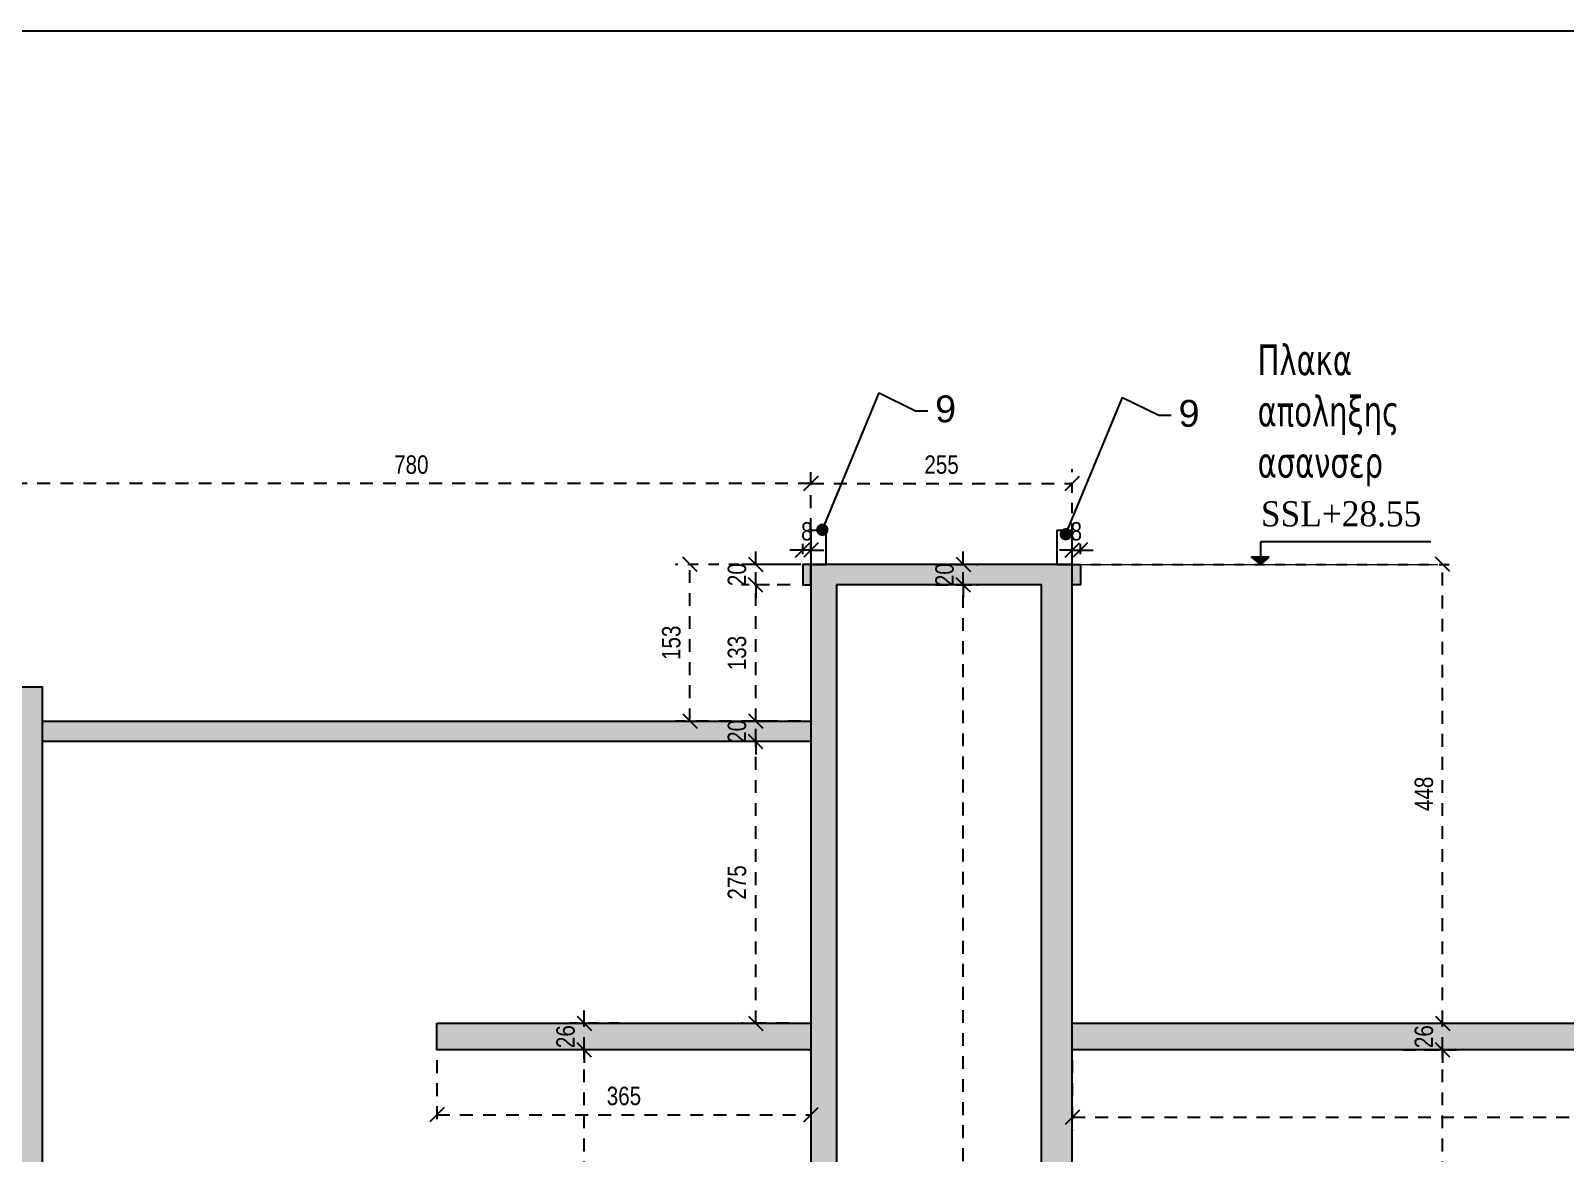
# Model space of a CAD drawing. Header units: millimetres. Extents: x -2171 to 1563, y -1758 to -1505.
# Drawn here: x 955.69 to 970.67, y -1601.81 to -1590.85 of the extents above; entities that cross this region are included whole.
import ezdxf
from ezdxf.enums import TextEntityAlignment as Align

# ---------------------------------------------------------------- set-up
doc = ezdxf.new("R2010")
doc.units = ezdxf.units.MM
doc.header["$PDMODE"] = 32
for name, pattern in [('DASHDOT', [25.4, 12.7, -6.35, 0, -6.35]), ('DASHED2', [0.375, 0.25, -0.125]), ('DOT', [0.025, 0, -0.025]), ('HIDDEN', [0.375, 0.25, -0.125]), ('HIDDEN2', [0.1875, 0.125, -0.0625])]:
    doc.linetypes.add(name, pattern=pattern)
doc.layers.get('Defpoints').update_dxf_attribs({"color": 6})
for name, color, linetype in [('-S-AKSONES', 50, 'DASHDOT'), ('-S_TEXT', 3, 'Continuous'), ('A-TEXT', 7, 'Continuous'), ('AM_5', 7, 'Continuous'), ('Sect_Dim', 7, 'Continuous'), ('Sect_Fill', 7, 'Continuous'), ('Sect_Line_Bold', 7, 'Continuous'), ('STITHAIO', 94, 'Continuous')]:
    doc.layers.add(name, color=color, linetype=linetype)
doc.layers.add('A-ANNO-DIMS', color=1, linetype='Continuous', lineweight=9)
doc.styles.add('1-100', font='arial.ttf', dxfattribs={"width": 0.8})
doc.styles.add('ag', font='arial.ttf', dxfattribs={"height": 0.25})
doc.styles.add('GR-SIMPL', font='GR-SIMPL.shx', dxfattribs={"width": 0.8})
doc.styles.add('S1TmsNwRmn11_b_934_161', font='times.ttf', dxfattribs={"width": 0.933629, "height": 0.001087})
doc.dimstyles.new('CHRISTOFOROS', dxfattribs={"dimscale": 0.2, "dimtxt": 0.25, "dimasz": 0.6, "dimexe": 0, "dimexo": 0, "dimgap": 0, "dimtad": 0, "dimdec": 0, "dimlfac": 100, "dimzin": 0, "dimdsep": 46, "dimtxsty": 'ag', "dimblk": 'ARCHTICK', "dimcen": 0, "dimclrd": 256, "dimclre": 256, "dimclrt": 1, "dimaunit": 1, "dimadec": 0, "dimazin": 0, "dimtfac": 1, "dimtdec": 0, "dimtofl": 0, "dimtmove": 0, "dimatfit": 3, "dimfxl": 1, "dimtolj": 1, "dimtzin": 0, "dimlwd": -1, "dimlwe": -1, "dimarcsym": 0})
doc.dimstyles.new('Copy of 1-100', dxfattribs={"dimtxt": 0.18, "dimasz": 0.14, "dimexe": 0.14, "dimexo": 0.1, "dimgap": 0.09, "dimtad": 1, "dimdec": 0, "dimlfac": 100, "dimrnd": 5, "dimzin": 5, "dimdsep": 46, "dimtxsty": '1-100', "dimblk": 'OBLIQUE', "dimcen": 0.09, "dimclrd": 1, "dimclre": 1, "dimclrt": 2, "dimadec": 0, "dimazin": 0, "dimtfac": 1, "dimtdec": 0, "dimtix": 1, "dimtmove": 2, "dimatfit": 3, "dimfxl": 5, "dimfxlon": 1, "dimtolj": 1, "dimtzin": 5, "dimarcsym": 0})

# ---------------------------------------------------------------- blocks, each defined once
blk = doc.blocks.new('_Oblique')
at = {"color": 0, "linetype": 'ByBlock', "lineweight": -2}
blk.add_line((-0.5, -0.5), (0.5, 0.5), dxfattribs=at)
blk = doc.blocks.new('*D931')
at = {"layer": 'AM_5', "color": 1, "linetype": 'HIDDEN2', "lineweight": -2, "ltscale": 0.5, "transparency": 16777216}
blk.add_line((961.436, -1600.804), (960.955, -1600.804), dxfattribs=at)
at = {"layer": 'AM_5', "color": 1, "linetype": 'DASHED2', "lineweight": -2, "ltscale": 0.5, "transparency": 16777216}
blk.add_line((961.095, -1604.044), (961.095, -1600.804), dxfattribs=at)
at = {"layer": 'AM_5', "color": 1, "linetype": 'HIDDEN', "lineweight": -2, "ltscale": 0.5, "transparency": 16777216}
blk.add_line((961.685, -1604.044), (960.955, -1604.044), dxfattribs=at)
at = {"layer": 'Defpoints', "color": 0, "ltscale": 0.5, "transparency": 16777216}
for p in [(961.095, -1600.804), (961.536, -1600.804), (961.785, -1604.044)]:
    blk.add_point(p, dxfattribs=at)
at = {"layer": 'AM_5', "color": 1, "lineweight": -2, "ltscale": 0.5, "transparency": 16777216, "xscale": 0.14, "yscale": 0.14, "zscale": 0.14}
for p, rotation in [((961.095, -1600.804), 90), ((961.095, -1604.044), 270)]:
    blk.add_blockref('_Oblique', p, dxfattribs=dict(at, rotation=rotation))
at = {"layer": 'AM_5', "color": 2, "ltscale": 0.5, "transparency": 16777216, "insert": (960.913, -1602.424), "char_height": 0.18, "attachment_point": 5, "rotation": 90, "style": '1-100'}
blk.add_mtext('\\A1;324', dxfattribs=at)
blk = doc.blocks.new('*D932')
at = {"layer": 'AM_5', "color": 1, "linetype": 'DASHED2', "lineweight": -2, "ltscale": 0.5, "transparency": 16777216}
for p, q in [((961.095, -1600.544), (961.095, -1600.404)), ((961.095, -1600.804), (961.095, -1600.544)), ((961.095, -1600.804), (961.095, -1600.944))]:
    blk.add_line(p, q, dxfattribs=at)
at = {"layer": 'AM_5', "color": 1, "linetype": 'HIDDEN2', "lineweight": -2, "ltscale": 0.5, "transparency": 16777216}
blk.add_line((961.436, -1600.544), (960.955, -1600.544), dxfattribs=at)
at = {"layer": 'AM_5', "color": 1, "linetype": 'HIDDEN', "lineweight": -2, "ltscale": 0.5, "transparency": 16777216}
blk.add_line((961.712, -1600.804), (960.955, -1600.804), dxfattribs=at)
at = {"layer": 'Defpoints', "color": 0, "ltscale": 0.5, "transparency": 16777216}
for p in [(961.095, -1600.544), (961.536, -1600.544), (961.812, -1600.804)]:
    blk.add_point(p, dxfattribs=at)
at = {"layer": 'AM_5', "color": 1, "lineweight": -2, "ltscale": 0.5, "transparency": 16777216, "xscale": 0.14, "yscale": 0.14, "zscale": 0.14}
for p, rotation in [((961.095, -1600.544), 270), ((961.095, -1600.804), 90)]:
    blk.add_blockref('_Oblique', p, dxfattribs=dict(at, rotation=rotation))
at = {"layer": 'AM_5', "color": 2, "ltscale": 0.5, "transparency": 16777216, "insert": (960.913, -1600.674), "char_height": 0.18, "attachment_point": 5, "rotation": 90, "style": '1-100'}
blk.add_mtext('\\A1;26', dxfattribs=at)
blk = doc.blocks.new('*D933')
at = {"layer": 'AM_5', "color": 1, "linetype": 'HIDDEN2', "lineweight": -2, "ltscale": 0.5, "transparency": 16777216}
blk.add_line((963.095, -1597.794), (962.628, -1597.794), dxfattribs=at)
at = {"layer": 'AM_5', "color": 1, "linetype": 'DASHED2', "lineweight": -2, "ltscale": 0.5, "transparency": 16777216}
blk.add_line((962.768, -1600.544), (962.768, -1597.794), dxfattribs=at)
at = {"layer": 'AM_5', "color": 1, "linetype": 'HIDDEN', "lineweight": -2, "ltscale": 0.5, "transparency": 16777216}
blk.add_line((963.095, -1600.544), (962.628, -1600.544), dxfattribs=at)
at = {"layer": 'Defpoints', "color": 0, "ltscale": 0.5, "transparency": 16777216}
for p in [(962.768, -1597.794), (963.195, -1597.794), (963.195, -1600.544)]:
    blk.add_point(p, dxfattribs=at)
at = {"layer": 'AM_5', "color": 1, "lineweight": -2, "ltscale": 0.5, "transparency": 16777216, "xscale": 0.14, "yscale": 0.14, "zscale": 0.14}
for p, rotation in [((962.768, -1597.794), 90), ((962.768, -1600.544), 270)]:
    blk.add_blockref('_Oblique', p, dxfattribs=dict(at, rotation=rotation))
at = {"layer": 'AM_5', "color": 2, "ltscale": 0.5, "transparency": 16777216, "insert": (962.586, -1599.169), "char_height": 0.18, "attachment_point": 5, "rotation": 90, "style": '1-100'}
blk.add_mtext('\\A1;275', dxfattribs=at)
blk = doc.blocks.new('*D930')
at = {"layer": 'AM_5', "color": 1, "linetype": 'DASHED2', "lineweight": -2, "ltscale": 0.5, "transparency": 16777216}
for p, q in [((962.768, -1597.594), (962.768, -1597.454)), ((962.768, -1597.794), (962.768, -1597.594)), ((962.768, -1597.794), (962.768, -1597.934))]:
    blk.add_line(p, q, dxfattribs=at)
at = {"layer": 'AM_5', "color": 1, "linetype": 'HIDDEN2', "lineweight": -2, "ltscale": 0.5, "transparency": 16777216}
blk.add_line((962.894, -1597.594), (962.628, -1597.594), dxfattribs=at)
at = {"layer": 'AM_5', "color": 1, "linetype": 'HIDDEN', "lineweight": -2, "ltscale": 0.5, "transparency": 16777216}
blk.add_line((963.095, -1597.794), (962.628, -1597.794), dxfattribs=at)
at = {"layer": 'Defpoints', "color": 0, "ltscale": 0.5, "transparency": 16777216}
for p in [(962.768, -1597.594), (962.994, -1597.594), (963.195, -1597.794)]:
    blk.add_point(p, dxfattribs=at)
at = {"layer": 'AM_5', "color": 1, "lineweight": -2, "ltscale": 0.5, "transparency": 16777216, "xscale": 0.14, "yscale": 0.14, "zscale": 0.14}
for p, rotation in [((962.768, -1597.594), 270), ((962.768, -1597.794), 90)]:
    blk.add_blockref('_Oblique', p, dxfattribs=dict(at, rotation=rotation))
at = {"layer": 'AM_5', "color": 2, "ltscale": 0.5, "transparency": 16777216, "insert": (962.586, -1597.694), "char_height": 0.18, "attachment_point": 5, "rotation": 90, "style": '1-100'}
blk.add_mtext('\\A1;20', dxfattribs=at)
blk = doc.blocks.new('*D934')
at = {"layer": 'AM_5', "color": 1, "linetype": 'HIDDEN2', "lineweight": -2, "ltscale": 0.5, "transparency": 16777216}
blk.add_line((963.104, -1596.264), (962.628, -1596.264), dxfattribs=at)
at = {"layer": 'AM_5', "color": 1, "linetype": 'DASHED2', "lineweight": -2, "ltscale": 0.5, "transparency": 16777216}
blk.add_line((962.768, -1597.594), (962.768, -1596.264), dxfattribs=at)
at = {"layer": 'AM_5', "color": 1, "linetype": 'HIDDEN', "lineweight": -2, "ltscale": 0.5, "transparency": 16777216}
blk.add_line((962.894, -1597.594), (962.628, -1597.594), dxfattribs=at)
at = {"layer": 'Defpoints', "color": 0, "ltscale": 0.5, "transparency": 16777216}
for p in [(962.768, -1596.264), (963.204, -1596.264), (962.994, -1597.594)]:
    blk.add_point(p, dxfattribs=at)
at = {"layer": 'AM_5', "color": 1, "lineweight": -2, "ltscale": 0.5, "transparency": 16777216, "xscale": 0.14, "yscale": 0.14, "zscale": 0.14}
for p, rotation in [((962.768, -1596.264), 90), ((962.768, -1597.594), 270)]:
    blk.add_blockref('_Oblique', p, dxfattribs=dict(at, rotation=rotation))
at = {"layer": 'AM_5', "color": 2, "ltscale": 0.5, "transparency": 16777216, "insert": (962.586, -1596.929), "char_height": 0.18, "attachment_point": 5, "rotation": 90, "style": '1-100'}
blk.add_mtext('\\A1;133', dxfattribs=at)
blk = doc.blocks.new('*D935')
at = {"layer": 'AM_5', "color": 1, "linetype": 'DASHED2', "lineweight": -2, "ltscale": 0.5, "transparency": 16777216}
for p, q in [((962.768, -1596.064), (962.768, -1595.924)), ((962.768, -1596.264), (962.768, -1596.064)), ((962.768, -1596.264), (962.768, -1596.404))]:
    blk.add_line(p, q, dxfattribs=at)
at = {"layer": 'AM_5', "color": 1, "linetype": 'HIDDEN2', "lineweight": -2, "ltscale": 0.5, "transparency": 16777216}
blk.add_line((963.104, -1596.064), (962.628, -1596.064), dxfattribs=at)
at = {"layer": 'AM_5', "color": 1, "linetype": 'HIDDEN', "lineweight": -2, "ltscale": 0.5, "transparency": 16777216}
blk.add_line((963.104, -1596.264), (962.628, -1596.264), dxfattribs=at)
at = {"layer": 'Defpoints', "color": 0, "ltscale": 0.5, "transparency": 16777216}
for p in [(962.768, -1596.064), (963.204, -1596.064), (963.204, -1596.264)]:
    blk.add_point(p, dxfattribs=at)
at = {"layer": 'AM_5', "color": 1, "lineweight": -2, "ltscale": 0.5, "transparency": 16777216, "xscale": 0.14, "yscale": 0.14, "zscale": 0.14}
for p, rotation in [((962.768, -1596.064), 270), ((962.768, -1596.264), 90)]:
    blk.add_blockref('_Oblique', p, dxfattribs=dict(at, rotation=rotation))
at = {"layer": 'AM_5', "color": 2, "ltscale": 0.5, "transparency": 16777216, "insert": (962.586, -1596.164), "char_height": 0.18, "attachment_point": 5, "rotation": 90, "style": '1-100'}
blk.add_mtext('\\A1;20', dxfattribs=at)
blk = doc.blocks.new('*D936')
at = {"layer": 'AM_5', "color": 1, "linetype": 'HIDDEN2', "lineweight": -2, "ltscale": 0.5, "transparency": 16777216}
blk.add_line((963.207, -1596.064), (961.986, -1596.064), dxfattribs=at)
at = {"layer": 'AM_5', "color": 1, "linetype": 'DASHED2', "lineweight": -2, "ltscale": 0.5, "transparency": 16777216}
blk.add_line((962.126, -1597.594), (962.126, -1596.064), dxfattribs=at)
at = {"layer": 'AM_5', "color": 1, "linetype": 'HIDDEN', "lineweight": -2, "ltscale": 0.5, "transparency": 16777216}
blk.add_line((963.208, -1597.594), (961.986, -1597.594), dxfattribs=at)
at = {"layer": 'Defpoints', "color": 0, "ltscale": 0.5, "transparency": 16777216}
for p in [(962.126, -1596.064), (963.307, -1596.064), (963.308, -1597.594)]:
    blk.add_point(p, dxfattribs=at)
at = {"layer": 'AM_5', "color": 1, "lineweight": -2, "ltscale": 0.5, "transparency": 16777216, "xscale": 0.14, "yscale": 0.14, "zscale": 0.14}
for p, rotation in [((962.126, -1596.064), 90), ((962.126, -1597.594), 270)]:
    blk.add_blockref('_Oblique', p, dxfattribs=dict(at, rotation=rotation))
at = {"layer": 'AM_5', "color": 2, "ltscale": 0.5, "transparency": 16777216, "insert": (961.945, -1596.829), "char_height": 0.18, "attachment_point": 5, "rotation": 90, "style": '1-100'}
blk.add_mtext('\\A1;153', dxfattribs=at)
blk = doc.blocks.new('*D985')
at = {"layer": 'AM_5', "color": 1, "linetype": 'HIDDEN', "lineweight": -2, "ltscale": 0.5, "transparency": 16777216}
blk.add_line((965.857, -1600.904), (965.857, -1601.601), dxfattribs=at)
at = {"layer": 'AM_5', "color": 1, "linetype": 'HIDDEN2', "lineweight": -2, "ltscale": 0.5, "transparency": 16777216}
blk.add_line((980.457, -1600.904), (980.457, -1601.601), dxfattribs=at)
at = {"layer": 'AM_5', "color": 1, "linetype": 'DASHED2', "lineweight": -2, "ltscale": 0.5, "transparency": 16777216}
blk.add_line((965.857, -1601.461), (980.457, -1601.461), dxfattribs=at)
at = {"layer": 'Defpoints', "color": 0, "ltscale": 0.5, "transparency": 16777216}
for p in [(965.857, -1600.804), (980.457, -1600.804), (980.457, -1601.461)]:
    blk.add_point(p, dxfattribs=at)
at = {"layer": 'AM_5', "color": 1, "lineweight": -2, "ltscale": 0.5, "transparency": 16777216, "xscale": 0.14, "yscale": 0.14, "zscale": 0.14, "rotation": 180}
blk.add_blockref('_Oblique', (965.857, -1601.461), dxfattribs=at)
at = {"layer": 'AM_5', "color": 1, "lineweight": -2, "ltscale": 0.5, "transparency": 16777216, "xscale": 0.14, "yscale": 0.14, "zscale": 0.14}
blk.add_blockref('_Oblique', (980.457, -1601.461), dxfattribs=at)
at = {"layer": 'AM_5', "color": 2, "ltscale": 0.5, "transparency": 16777216, "insert": (973.157, -1601.253), "char_height": 0.18, "attachment_point": 5, "style": '1-100'}
blk.add_mtext('\\A1;1460 (μεταβλητή)', dxfattribs=at)
blk = doc.blocks.new('*D987')
at = {"layer": 'AM_5', "color": 1, "linetype": 'HIDDEN', "lineweight": -2, "ltscale": 0.5, "transparency": 16777216}
blk.add_line((965.857, -1595.964), (965.857, -1595.784), dxfattribs=at)
at = {"layer": 'AM_5', "color": 1, "linetype": 'HIDDEN2', "lineweight": -2, "ltscale": 0.5, "transparency": 16777216}
blk.add_line((965.937, -1595.964), (965.937, -1595.784), dxfattribs=at)
at = {"layer": 'AM_5', "color": 1, "linetype": 'DASHED2', "lineweight": -2, "ltscale": 0.5, "transparency": 16777216}
for p, q in [((965.857, -1595.924), (965.717, -1595.924)), ((965.857, -1595.924), (965.937, -1595.924)), ((965.937, -1595.924), (966.077, -1595.924))]:
    blk.add_line(p, q, dxfattribs=at)
at = {"layer": 'Defpoints', "color": 0, "ltscale": 0.5, "transparency": 16777216}
for p in [(965.937, -1595.924), (965.857, -1596.064), (965.937, -1596.064)]:
    blk.add_point(p, dxfattribs=at)
at = {"layer": 'AM_5', "color": 1, "lineweight": -2, "ltscale": 0.5, "transparency": 16777216, "xscale": 0.14, "yscale": 0.14, "zscale": 0.14}
blk.add_blockref('_Oblique', (965.857, -1595.924), dxfattribs=at)
at = {"layer": 'AM_5', "color": 1, "lineweight": -2, "ltscale": 0.5, "transparency": 16777216, "xscale": 0.14, "yscale": 0.14, "zscale": 0.14, "rotation": 180}
blk.add_blockref('_Oblique', (965.937, -1595.924), dxfattribs=at)
at = {"layer": 'AM_5', "color": 2, "ltscale": 0.5, "transparency": 16777216, "insert": (965.897, -1595.742), "char_height": 0.18, "attachment_point": 5, "style": '1-100'}
blk.add_mtext('\\A1;8', dxfattribs=at)
blk = doc.blocks.new('*D993')
at = {"layer": 'AM_5', "color": 1, "linetype": 'HIDDEN2', "lineweight": -2, "ltscale": 0.5, "transparency": 16777216}
blk.add_line((963.227, -1595.964), (963.227, -1595.784), dxfattribs=at)
at = {"layer": 'AM_5', "color": 1, "linetype": 'HIDDEN', "lineweight": -2, "ltscale": 0.5, "transparency": 16777216}
blk.add_line((963.307, -1595.964), (963.307, -1595.784), dxfattribs=at)
at = {"layer": 'AM_5', "color": 1, "linetype": 'DASHED2', "lineweight": -2, "ltscale": 0.5, "transparency": 16777216}
for p, q in [((963.227, -1595.924), (963.087, -1595.924)), ((963.307, -1595.924), (963.227, -1595.924)), ((963.307, -1595.924), (963.447, -1595.924))]:
    blk.add_line(p, q, dxfattribs=at)
at = {"layer": 'Defpoints', "color": 0, "ltscale": 0.5, "transparency": 16777216}
for p in [(963.227, -1595.924), (963.227, -1596.064), (963.307, -1596.064)]:
    blk.add_point(p, dxfattribs=at)
at = {"layer": 'AM_5', "color": 1, "lineweight": -2, "ltscale": 0.5, "transparency": 16777216, "xscale": 0.14, "yscale": 0.14, "zscale": 0.14}
blk.add_blockref('_Oblique', (963.227, -1595.924), dxfattribs=at)
at = {"layer": 'AM_5', "color": 1, "lineweight": -2, "ltscale": 0.5, "transparency": 16777216, "xscale": 0.14, "yscale": 0.14, "zscale": 0.14, "rotation": 180}
blk.add_blockref('_Oblique', (963.307, -1595.924), dxfattribs=at)
at = {"layer": 'AM_5', "color": 2, "ltscale": 0.5, "transparency": 16777216, "insert": (963.267, -1595.742), "char_height": 0.18, "attachment_point": 5, "style": '1-100'}
blk.add_mtext('\\A1;8', dxfattribs=at)
blk = doc.blocks.new('*D994')
at = {"layer": 'AM_5', "color": 1, "linetype": 'HIDDEN', "lineweight": -2, "ltscale": 0.5, "transparency": 16777216}
blk.add_line((963.307, -1595.964), (963.307, -1595.133), dxfattribs=at)
at = {"layer": 'AM_5', "color": 1, "linetype": 'HIDDEN2', "lineweight": -2, "ltscale": 0.5, "transparency": 16777216}
blk.add_line((965.857, -1595.964), (965.857, -1595.133), dxfattribs=at)
at = {"layer": 'AM_5', "color": 1, "linetype": 'DASHED2', "lineweight": -2, "ltscale": 0.5, "transparency": 16777216}
blk.add_line((963.307, -1595.273), (965.857, -1595.273), dxfattribs=at)
at = {"layer": 'Defpoints', "color": 0, "ltscale": 0.5, "transparency": 16777216}
for p in [(965.857, -1595.273), (963.307, -1596.064), (965.857, -1596.064)]:
    blk.add_point(p, dxfattribs=at)
at = {"layer": 'AM_5', "color": 1, "lineweight": -2, "ltscale": 0.5, "transparency": 16777216, "xscale": 0.14, "yscale": 0.14, "zscale": 0.14, "rotation": 180}
blk.add_blockref('_Oblique', (963.307, -1595.273), dxfattribs=at)
at = {"layer": 'AM_5', "color": 1, "lineweight": -2, "ltscale": 0.5, "transparency": 16777216, "xscale": 0.14, "yscale": 0.14, "zscale": 0.14}
blk.add_blockref('_Oblique', (965.857, -1595.273), dxfattribs=at)
at = {"layer": 'AM_5', "color": 2, "ltscale": 0.5, "transparency": 16777216, "insert": (964.582, -1595.091), "char_height": 0.18, "attachment_point": 5, "style": '1-100'}
blk.add_mtext('\\A1;255', dxfattribs=at)
blk = doc.blocks.new('*D995')
at = {"layer": 'AM_5', "color": 1, "linetype": 'HIDDEN2', "lineweight": -2, "ltscale": 0.5, "transparency": 16777216}
blk.add_line((955.507, -1597.164), (955.507, -1595.133), dxfattribs=at)
at = {"layer": 'AM_5', "color": 1, "linetype": 'HIDDEN', "lineweight": -2, "ltscale": 0.5, "transparency": 16777216}
blk.add_line((963.307, -1595.964), (963.307, -1595.133), dxfattribs=at)
at = {"layer": 'AM_5', "color": 1, "linetype": 'DASHED2', "lineweight": -2, "ltscale": 0.5, "transparency": 16777216}
blk.add_line((963.307, -1595.273), (955.507, -1595.273), dxfattribs=at)
at = {"layer": 'Defpoints', "color": 0, "ltscale": 0.5, "transparency": 16777216}
for p in [(955.507, -1595.273), (963.307, -1596.064), (955.507, -1597.264)]:
    blk.add_point(p, dxfattribs=at)
at = {"layer": 'AM_5', "color": 1, "lineweight": -2, "ltscale": 0.5, "transparency": 16777216, "xscale": 0.14, "yscale": 0.14, "zscale": 0.14, "rotation": 180}
blk.add_blockref('_Oblique', (955.507, -1595.273), dxfattribs=at)
at = {"layer": 'AM_5', "color": 1, "lineweight": -2, "ltscale": 0.5, "transparency": 16777216, "xscale": 0.14, "yscale": 0.14, "zscale": 0.14}
blk.add_blockref('_Oblique', (963.307, -1595.273), dxfattribs=at)
at = {"layer": 'AM_5', "color": 2, "ltscale": 0.5, "transparency": 16777216, "insert": (959.407, -1595.091), "char_height": 0.18, "attachment_point": 5, "style": '1-100'}
blk.add_mtext('\\A1;780', dxfattribs=at)
blk = doc.blocks.new('*D1023')
at = {"layer": 'AM_5', "color": 1, "linetype": 'HIDDEN2', "lineweight": -2, "ltscale": 0.5, "transparency": 16777216}
blk.add_line((969.086, -1600.804), (969.612, -1600.804), dxfattribs=at)
at = {"layer": 'AM_5', "color": 1, "linetype": 'DASHED2', "lineweight": -2, "ltscale": 0.5, "transparency": 16777216}
blk.add_line((969.472, -1604.044), (969.472, -1600.804), dxfattribs=at)
at = {"layer": 'AM_5', "color": 1, "linetype": 'HIDDEN', "lineweight": -2, "ltscale": 0.5, "transparency": 16777216}
blk.add_line((969.745, -1604.044), (969.332, -1604.044), dxfattribs=at)
at = {"layer": 'Defpoints', "color": 0, "ltscale": 0.5, "transparency": 16777216}
for p in [(968.986, -1600.804), (969.472, -1600.804), (969.845, -1604.044)]:
    blk.add_point(p, dxfattribs=at)
at = {"layer": 'AM_5', "color": 1, "lineweight": -2, "ltscale": 0.5, "transparency": 16777216, "xscale": 0.14, "yscale": 0.14, "zscale": 0.14}
for p, rotation in [((969.472, -1600.804), 90), ((969.472, -1604.044), 270)]:
    blk.add_blockref('_Oblique', p, dxfattribs=dict(at, rotation=rotation))
at = {"layer": 'AM_5', "color": 2, "ltscale": 0.5, "transparency": 16777216, "insert": (969.29, -1602.424), "char_height": 0.18, "attachment_point": 5, "rotation": 90, "style": '1-100'}
blk.add_mtext('\\A1;324', dxfattribs=at)
blk = doc.blocks.new('*D1024')
at = {"layer": 'AM_5', "color": 1, "linetype": 'DASHED2', "lineweight": -2, "ltscale": 0.5, "transparency": 16777216}
for p, q in [((969.472, -1600.544), (969.472, -1600.404)), ((969.472, -1600.804), (969.472, -1600.544)), ((969.472, -1600.804), (969.472, -1600.944))]:
    blk.add_line(p, q, dxfattribs=at)
at = {"layer": 'AM_5', "color": 1, "linetype": 'HIDDEN2', "lineweight": -2, "ltscale": 0.5, "transparency": 16777216}
blk.add_line((969.086, -1600.544), (969.612, -1600.544), dxfattribs=at)
at = {"layer": 'AM_5', "color": 1, "linetype": 'HIDDEN', "lineweight": -2, "ltscale": 0.5, "transparency": 16777216}
blk.add_line((969.086, -1600.804), (969.612, -1600.804), dxfattribs=at)
at = {"layer": 'Defpoints', "color": 0, "ltscale": 0.5, "transparency": 16777216}
for p in [(968.986, -1600.544), (969.472, -1600.544), (968.986, -1600.804)]:
    blk.add_point(p, dxfattribs=at)
at = {"layer": 'AM_5', "color": 1, "lineweight": -2, "ltscale": 0.5, "transparency": 16777216, "xscale": 0.14, "yscale": 0.14, "zscale": 0.14}
for p, rotation in [((969.472, -1600.544), 270), ((969.472, -1600.804), 90)]:
    blk.add_blockref('_Oblique', p, dxfattribs=dict(at, rotation=rotation))
at = {"layer": 'AM_5', "color": 2, "ltscale": 0.5, "transparency": 16777216, "insert": (969.29, -1600.674), "char_height": 0.18, "attachment_point": 5, "rotation": 90, "style": '1-100'}
blk.add_mtext('\\A1;26', dxfattribs=at)
blk = doc.blocks.new('*D1025')
at = {"layer": 'AM_5', "color": 1, "linetype": 'HIDDEN2', "lineweight": -2, "ltscale": 0.5, "transparency": 16777216}
blk.add_line((966.037, -1596.064), (969.612, -1596.064), dxfattribs=at)
at = {"layer": 'AM_5', "color": 1, "linetype": 'DASHED2', "lineweight": -2, "ltscale": 0.5, "transparency": 16777216}
blk.add_line((969.472, -1600.544), (969.472, -1596.064), dxfattribs=at)
at = {"layer": 'AM_5', "color": 1, "linetype": 'HIDDEN', "lineweight": -2, "ltscale": 0.5, "transparency": 16777216}
blk.add_line((969.086, -1600.544), (969.612, -1600.544), dxfattribs=at)
at = {"layer": 'Defpoints', "color": 0, "ltscale": 0.5, "transparency": 16777216}
for p in [(965.937, -1596.064), (969.472, -1596.064), (968.986, -1600.544)]:
    blk.add_point(p, dxfattribs=at)
at = {"layer": 'AM_5', "color": 1, "lineweight": -2, "ltscale": 0.5, "transparency": 16777216, "xscale": 0.14, "yscale": 0.14, "zscale": 0.14}
for p, rotation in [((969.472, -1596.064), 90), ((969.472, -1600.544), 270)]:
    blk.add_blockref('_Oblique', p, dxfattribs=dict(at, rotation=rotation))
at = {"layer": 'AM_5', "color": 2, "ltscale": 0.5, "transparency": 16777216, "insert": (969.29, -1598.304), "char_height": 0.18, "attachment_point": 5, "rotation": 90, "style": '1-100'}
blk.add_mtext('\\A1;448', dxfattribs=at)
blk = doc.blocks.new('*D1027')
at = {"layer": 'AM_5', "color": 1, "linetype": 'HIDDEN2', "lineweight": -2, "ltscale": 0.5, "transparency": 16777216}
blk.add_line((964.523, -1596.264), (964.933, -1596.264), dxfattribs=at)
at = {"layer": 'AM_5', "color": 1, "linetype": 'DASHED2', "lineweight": -2, "ltscale": 0.5, "transparency": 16777216}
blk.add_line((964.793, -1624.614), (964.793, -1596.264), dxfattribs=at)
at = {"layer": 'AM_5', "color": 1, "linetype": 'HIDDEN', "lineweight": -2, "ltscale": 0.5, "transparency": 16777216}
blk.add_line((964.657, -1624.614), (964.933, -1624.614), dxfattribs=at)
at = {"layer": 'Defpoints', "color": 0, "ltscale": 0.5, "transparency": 16777216}
for p in [(964.423, -1596.264), (964.793, -1596.264), (964.557, -1624.614)]:
    blk.add_point(p, dxfattribs=at)
at = {"layer": 'AM_5', "color": 1, "lineweight": -2, "ltscale": 0.5, "transparency": 16777216, "xscale": 0.14, "yscale": 0.14, "zscale": 0.14}
for p, rotation in [((964.793, -1596.264), 90), ((964.793, -1624.614), 270)]:
    blk.add_blockref('_Oblique', p, dxfattribs=dict(at, rotation=rotation))
at = {"layer": 'AM_5', "color": 2, "ltscale": 0.5, "transparency": 16777216, "insert": (964.611, -1610.439), "char_height": 0.18, "attachment_point": 5, "rotation": 90, "style": '1-100'}
blk.add_mtext('\\A1;2835', dxfattribs=at)
blk = doc.blocks.new('*D1028')
at = {"layer": 'AM_5', "color": 1, "linetype": 'DASHED2', "lineweight": -2, "ltscale": 0.5, "transparency": 16777216}
for p, q in [((964.793, -1596.064), (964.793, -1595.924)), ((964.793, -1596.264), (964.793, -1596.064)), ((964.793, -1596.264), (964.793, -1596.404))]:
    blk.add_line(p, q, dxfattribs=at)
at = {"layer": 'AM_5', "color": 1, "linetype": 'HIDDEN2', "lineweight": -2, "ltscale": 0.5, "transparency": 16777216}
blk.add_line((964.516, -1596.064), (964.933, -1596.064), dxfattribs=at)
at = {"layer": 'AM_5', "color": 1, "linetype": 'HIDDEN', "lineweight": -2, "ltscale": 0.5, "transparency": 16777216}
blk.add_line((964.523, -1596.264), (964.933, -1596.264), dxfattribs=at)
at = {"layer": 'Defpoints', "color": 0, "ltscale": 0.5, "transparency": 16777216}
for p in [(964.416, -1596.064), (964.793, -1596.064), (964.423, -1596.264)]:
    blk.add_point(p, dxfattribs=at)
at = {"layer": 'AM_5', "color": 1, "lineweight": -2, "ltscale": 0.5, "transparency": 16777216, "xscale": 0.14, "yscale": 0.14, "zscale": 0.14}
for p, rotation in [((964.793, -1596.064), 270), ((964.793, -1596.264), 90)]:
    blk.add_blockref('_Oblique', p, dxfattribs=dict(at, rotation=rotation))
at = {"layer": 'AM_5', "color": 2, "ltscale": 0.5, "transparency": 16777216, "insert": (964.612, -1596.164), "char_height": 0.18, "attachment_point": 5, "rotation": 90, "style": '1-100'}
blk.add_mtext('\\A1;20', dxfattribs=at)
blk = doc.blocks.new('*D1030')
at = {"layer": 'AM_5', "color": 1, "linetype": 'HIDDEN', "lineweight": -2, "ltscale": 0.5, "transparency": 16777216}
blk.add_line((959.657, -1600.904), (959.657, -1601.576), dxfattribs=at)
at = {"layer": 'AM_5', "color": 1, "linetype": 'HIDDEN2', "lineweight": -2, "ltscale": 0.5, "transparency": 16777216}
blk.add_line((963.307, -1600.904), (963.307, -1601.576), dxfattribs=at)
at = {"layer": 'AM_5', "color": 1, "linetype": 'DASHED2', "lineweight": -2, "ltscale": 0.5, "transparency": 16777216}
blk.add_line((959.657, -1601.436), (963.307, -1601.436), dxfattribs=at)
at = {"layer": 'Defpoints', "color": 0, "ltscale": 0.5, "transparency": 16777216}
for p in [(959.657, -1600.804), (963.307, -1600.804), (963.307, -1601.436)]:
    blk.add_point(p, dxfattribs=at)
at = {"layer": 'AM_5', "color": 1, "lineweight": -2, "ltscale": 0.5, "transparency": 16777216, "xscale": 0.14, "yscale": 0.14, "zscale": 0.14, "rotation": 180}
blk.add_blockref('_Oblique', (959.657, -1601.436), dxfattribs=at)
at = {"layer": 'AM_5', "color": 1, "lineweight": -2, "ltscale": 0.5, "transparency": 16777216, "xscale": 0.14, "yscale": 0.14, "zscale": 0.14}
blk.add_blockref('_Oblique', (963.307, -1601.436), dxfattribs=at)
at = {"layer": 'AM_5', "color": 2, "ltscale": 0.5, "transparency": 16777216, "insert": (961.482, -1601.254), "char_height": 0.18, "attachment_point": 5, "style": '1-100'}
blk.add_mtext('\\A1;365', dxfattribs=at)
blk = doc.blocks.new('_ArchTick')
at = {"color": 0, "linetype": 'ByBlock', "const_width": 0.15}
blk.add_lwpolyline([(-0.5, -0.5), (0.5, 0.5)], dxfattribs=at)

msp = doc.modelspace()

# ---------------------------------------------------------------- hatches: boundary and pattern name
at = {"layer": 'Sect_Dim'}
msp.add_hatch(color=9, dxfattribs=at).paths.add_polyline_path([(967.7807, -1595.9939), (967.6057, -1595.9939), (967.6932, -1596.0639)])
at = {"layer": 'Sect_Fill', "ltscale": 0.5, "transparency": 33554572}
h = msp.add_hatch(color=7, dxfattribs=at)
h.dxf.hatch_style = 1
h.paths.add_polyline_path([(963.5572, -1596.2639), (963.5572, -1628.9139), (965.5572, -1628.9139), (965.5572, -1596.2639)], flags=16)
h.paths.add_polyline_path([(966.0072, -1629.6139), (966.0072, -1628.9139), (965.8572, -1628.9139), (965.8572, -1596.0639), (963.3072, -1596.0639), (963.3072, -1627.3639), (955.8073, -1627.3639), (955.8073, -1597.2639), (955.5072, -1597.2639), (955.5072, -1628.1639), (963.1572, -1628.1639), (963.1572, -1629.6139)])
at = {"layer": 'Sect_Fill'}
for points in [[(963.3072, -1596.0639), (963.2272, -1596.0639), (963.2272, -1596.2639), (963.3072, -1596.2639)], [(965.8572, -1596.0639), (965.9372, -1596.0639), (965.9372, -1596.2639), (965.8572, -1596.2639)], [(955.8073, -1597.5939), (963.3072, -1597.5939), (963.3072, -1597.7939), (955.8073, -1597.7939)], [(959.6573, -1600.5439), (963.3072, -1600.5439), (963.3072, -1600.8039), (959.6573, -1600.8039)], [(965.8572, -1600.5439), (980.4572, -1600.5439), (980.4572, -1600.8039), (965.8572, -1600.8039)]]:
    msp.add_hatch(color=253, dxfattribs=at).paths.add_polyline_path(points)

# ---------------------------------------------------------------- linework, layer by layer
at = {"layer": '-S_TEXT', "ltscale": 5}
msp.add_lwpolyline([(929.652, -1590.8537), (987.7995, -1590.8537), (987.7995, -1630.8984), (929.652, -1630.8984)], close=True, dxfattribs=at)
at = {"layer": 'A-ANNO-DIMS', "color": 94, "linetype": 'DOT', "ltscale": 1.5}
msp.add_line((965.9372, -1596.0639), (969.4244, -1596.0639), dxfattribs=at)
at = {"layer": 'Sect_Dim', "color": 7}
for points in [[(969.3586, -1595.8439), (967.6932, -1595.8439)], [(967.6932, -1595.8439), (967.6932, -1595.9939)]]:
    msp.add_lwpolyline(points, dxfattribs=at)
msp.add_lwpolyline([(967.7807, -1595.9939), (967.6057, -1595.9939), (967.6932, -1596.0639)], close=True, dxfattribs=at)
at = {"layer": 'Sect_Line_Bold', "color": 94}
msp.add_lwpolyline([(966.0072, -1629.6139), (966.0072, -1628.9139), (965.8572, -1628.9139), (965.8572, -1596.0639), (963.3072, -1596.0639), (963.3072, -1627.3639), (955.8073, -1627.3639), (955.8073, -1597.2639), (955.5072, -1597.2639), (955.5072, -1628.1639), (963.1572, -1628.1639), (963.1572, -1629.6139), (966.0072, -1629.6139)], dxfattribs=at)
at = {"layer": 'Sect_Line_Bold', "color": 94, "ltscale": 0.5}
for points in [[(963.3072, -1596.0639), (963.2272, -1596.0639), (963.2272, -1596.2639), (963.3072, -1596.2639)], [(965.8572, -1596.0639), (965.9372, -1596.0639), (965.9372, -1596.2639), (965.8572, -1596.2639)], [(963.5572, -1596.2639), (963.5572, -1628.9139), (965.5572, -1628.9139), (965.5572, -1596.2639)], [(955.8073, -1597.5939), (963.3072, -1597.5939), (963.3072, -1597.7939), (955.8073, -1597.7939)], [(959.6573, -1600.5439), (963.3072, -1600.5439), (963.3072, -1600.8039), (959.6573, -1600.8039)], [(965.8572, -1600.5439), (980.4572, -1600.5439), (980.4572, -1600.8039), (965.8572, -1600.8039)]]:
    msp.add_lwpolyline(points, close=True, dxfattribs=at)
at = {"layer": 'STITHAIO', "ltscale": 0.5}
for points in [[(963.4572, -1595.7339), (963.3072, -1595.7339), (963.3072, -1596.0639), (963.4572, -1596.0639)], [(965.8572, -1595.7339), (965.7072, -1595.7339), (965.7072, -1596.0639), (965.8572, -1596.0639)]]:
    msp.add_lwpolyline(points, close=True, dxfattribs=at)

# ---------------------------------------------------------------- texts
at = {"layer": '-S-AKSONES', "color": 3, "linetype": 'Continuous', "char_height": 0.2625, "width": 0.416093, "attachment_point": 1, "style": 'ag'}
for insert in [(964.5201, -1594.414), (966.8957, -1594.4579)]:
    msp.add_mtext('9', dxfattribs=dict(at, insert=insert))
at = {"layer": 'A-TEXT', "color": 3, "insert": (967.667, -1595.3022), "char_height": 0.3, "width": 1.143602, "attachment_point": 7, "style": 'GR-SIMPL'}
msp.add_mtext('{\\fTahoma|b0|i0|c161|p34;Πλακα αποληξης ασανσερ}', dxfattribs=at)
at = {"layer": 'Sect_Dim', "color": 7, "style": 'S1TmsNwRmn11_b_934_161', "width": 0.933629}
msp.add_text('SSL+28.55', height=0.24469, dxfattribs=at).set_placement((967.6987, -1595.5701), align=Align.MIDDLE_LEFT)

# ---------------------------------------------------------------- dimensions: what is measured, and where the dimension line sits
at = {"layer": 'AM_5', "color": 7, "ltscale": 0.5}
for base, p2, picture, middle in [((955.5072, -1595.273), (955.5072, -1597.2639), '*D995', (959.4072, -1595.0911)), ((965.8572, -1595.273), (965.8572, -1596.0639), '*D994', (964.5822, -1595.0911))]:
    dim = msp.add_linear_dim(base=base, p1=(963.3072, -1596.0639), p2=p2, dimstyle='Copy of 1-100', dxfattribs=at)
    dim.commit()
    dim.dimension.update_dxf_attribs({"geometry": picture, "text_midpoint": middle})
at = {"layer": 'AM_5', "ltscale": 0.5}
for base, p1, p2, angle, picture, middle in [((963.2272, -1595.9239), (963.3072, -1596.0639), (963.2272, -1596.0639), 180, '*D993', (963.2672, -1595.742)), ((962.1265, -1596.0639), (963.3076, -1597.5939), (963.3072, -1596.0639), 90, '*D936', (961.9445, -1596.8289)), ((962.7683, -1596.2639), (962.9938, -1597.5939), (963.2041, -1596.2639), 90, '*D934', (962.5863, -1596.9289)), ((961.0949, -1600.5439), (961.8119, -1600.8039), (961.5356, -1600.5439), 90, '*D932', (960.913, -1600.6739)), ((961.0949, -1600.8039), (961.7845, -1604.0439), (961.5356, -1600.8039), 90, '*D931', (960.913, -1602.4239))]:
    dim = msp.add_linear_dim(base=base, p1=p1, p2=p2, angle=angle, dimstyle='Copy of 1-100', override={"dimrnd": 0.1}, dxfattribs=at)
    dim.commit()
    dim.dimension.update_dxf_attribs({"geometry": picture, "text_midpoint": middle})
at = {"layer": 'AM_5', "color": 7, "ltscale": 0.5}
dim = msp.add_linear_dim(base=(965.9372, -1595.9239), p1=(965.8572, -1596.0639), p2=(965.9372, -1596.0639), dimstyle='Copy of 1-100', override={"dimrnd": 0.1}, dxfattribs=at)
dim.commit()
dim.dimension.update_dxf_attribs({"geometry": '*D987', "text_midpoint": (965.8972, -1595.742)})
at = {"layer": 'AM_5', "ltscale": 0.5}
for base, p1, p2, picture, middle in [((962.7683, -1596.0639), (963.2041, -1596.2639), (963.2041, -1596.0639), '*D935', (962.5864, -1596.1639)), ((962.7683, -1597.5939), (963.1953, -1597.7939), (962.9938, -1597.5939), '*D930', (962.5864, -1597.6939)), ((962.7683, -1597.7939), (963.1953, -1600.5439), (963.1953, -1597.7939), '*D933', (962.5864, -1599.1689))]:
    dim = msp.add_linear_dim(base=base, p1=p1, p2=p2, angle=90, dimstyle='Copy of 1-100', dxfattribs=at)
    dim.commit()
    dim.dimension.update_dxf_attribs({"geometry": picture, "text_midpoint": middle})
at = {"layer": 'AM_5', "color": 7, "ltscale": 0.5}
for base, p1, p2, picture, middle in [((964.7934, -1596.0639), (964.4227, -1596.2639), (964.4163, -1596.0639), '*D1028', (964.6115, -1596.1639)), ((964.7934, -1596.2639), (964.5572, -1624.6139), (964.4227, -1596.2639), '*D1027', (964.6115, -1610.4389))]:
    dim = msp.add_linear_dim(base=base, p1=p1, p2=p2, angle=90, dimstyle='Copy of 1-100', dxfattribs=at)
    dim.commit()
    dim.dimension.update_dxf_attribs({"geometry": picture, "text_midpoint": middle})
for base, p1, p2, picture, middle in [((969.4716, -1596.0639), (968.9865, -1600.5439), (965.9372, -1596.0639), '*D1025', (969.2897, -1598.3039)), ((969.4716, -1600.5439), (968.9865, -1600.8039), (968.9865, -1600.5439), '*D1024', (969.2897, -1600.6739)), ((969.4716, -1600.8039), (969.8447, -1604.0439), (968.9865, -1600.8039), '*D1023', (969.2896, -1602.4239))]:
    dim = msp.add_linear_dim(base=base, p1=p1, p2=p2, angle=90, dimstyle='Copy of 1-100', override={"dimrnd": 0.1}, dxfattribs=at)
    dim.commit()
    dim.dimension.update_dxf_attribs({"geometry": picture, "text_midpoint": middle})
at = {"layer": 'AM_5', "color": 1, "ltscale": 0.5}
dim = msp.add_linear_dim(base=(963.3072, -1601.4363), p1=(959.6573, -1600.8039), p2=(963.3072, -1600.8039), dimstyle='Copy of 1-100', dxfattribs=at)
dim.commit()
dim.dimension.update_dxf_attribs({"geometry": '*D1030', "text_midpoint": (961.4822, -1601.2543)})
dim = msp.add_linear_dim(base=(980.4572, -1601.4605), p1=(965.8572, -1600.8039), p2=(980.4572, -1600.8039), text='<> (μεταβλητή)', dimstyle='Copy of 1-100', dxfattribs=at)
dim.commit()
dim.dimension.update_dxf_attribs({"geometry": '*D985', "text_midpoint": (973.1572, -1601.2525)})

# ---------------------------------------------------------------- leaders
at = {"layer": '-S-AKSONES', "color": 1, "linetype": 'Continuous', "annotation_type": 0, "has_hookline": 1, "hookline_direction": 0, "text_width": 0.1726}
for points in [[(963.4185, -1595.7259), (963.9726, -1594.3894), (964.3273, -1594.5635), (964.4473, -1594.5635)], [(965.7941, -1595.7698), (966.3482, -1594.4332), (966.7029, -1594.6073), (966.8229, -1594.6073)]]:
    msp.add_leader(points, dimstyle='CHRISTOFOROS', override={"dimgap": 0, "dimtad": 0, "dimclrd": 1, "dimldrblk": 'Dot', "dimfxl": 0.1, "dimfxlon": 1, "dimarcsym": 1}, dxfattribs=at)

doc.saveas('drawing.dxf')
